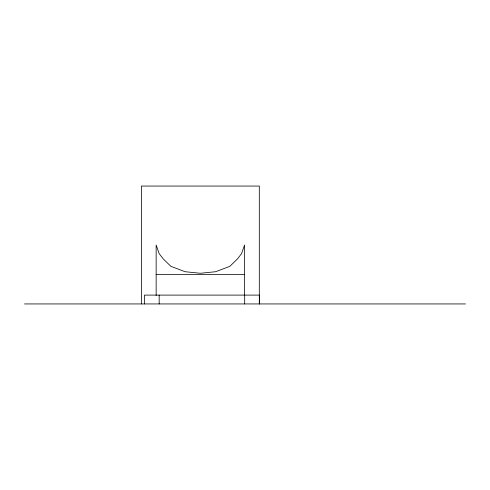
<?xml version="1.0" encoding="UTF-8"?>
<svg xmlns="http://www.w3.org/2000/svg" width="490" height="490" viewBox="0 0 490 490"><rect width="100%" height="100%" fill="white"/><g stroke="black" fill="none" stroke-linecap="round" stroke-linejoin="round"><path stroke-width="0.73" d="M156.151 274.474L244.571 274.474M24.5 303.941L465.5 303.941M259.418 303.941L259.418 295.103L144.434 295.103L144.434 303.941M259.302 303.941L259.302 186.059L141.42 186.059L141.42 303.941M244.682 295.103L244.682 303.941M244.571 295.525L244.571 245L241.552 253.63L237.381 259.008L229.835 266.339L215.618 271.717L200.361 273.273L185.104 271.717L170.888 266.339L163.342 259.008L159.17 253.63L156.151 245L156.151 295.525M159.17 295.103L159.17 303.941"/></g></svg>
